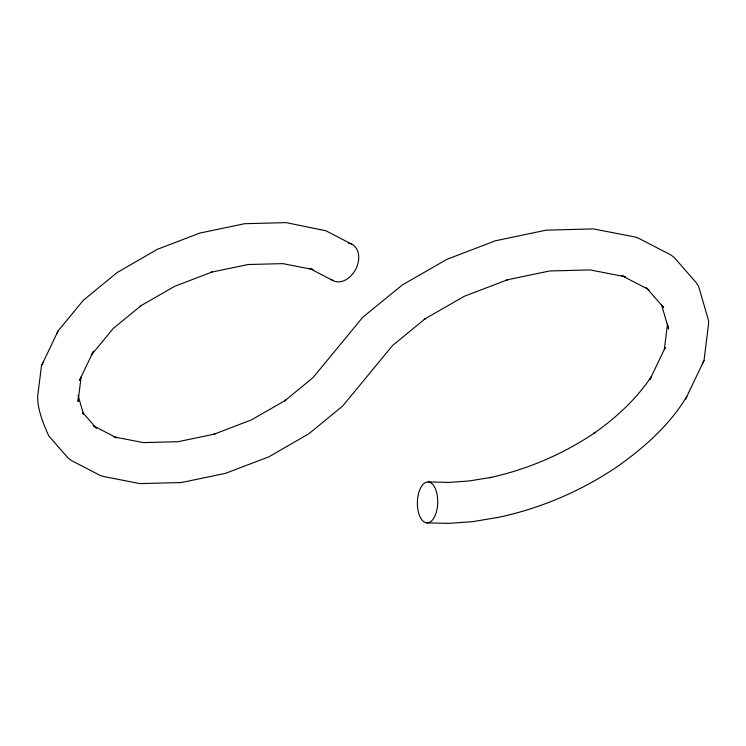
<?xml version="1.0" encoding="UTF-8"?>
<svg xmlns="http://www.w3.org/2000/svg" width="746" height="746" viewBox="0 0 746 746"><rect width="100%" height="100%" fill="white"/><g stroke="black" fill="none" stroke-linecap="round" stroke-linejoin="round"><path stroke-width="1.12" d="M78.423 397.292L78.069 401.516L81.127 376.935L79.458 380.441L93.409 351.245M43.147 362.248L41.478 365.754L37.664 396.35C37.431 409.657 43.455 423.961 48.714 435.86L68.035 457.932L71.271 460.45L100.253 475.472L103.713 476.545L139.95 483.613L181.483 482.522L225.488 473.337L268.784 456.878L308.937 433.715L342.703 405.983L392.545 345.547L425.444 318.523L424.306 319.26L464.217 296.33L507.616 279.713L506.758 279.918L549.625 270.975L590.095 269.912L625.409 276.794L621.95 275.722L649.16 289.83M667.502 324.072L664.35 349.342L665.19 347.589M702.34 364.029L704.01 360.532L708.336 325.797L708.7 321.563L707.656 317.442L698.554 286.231L696.214 282.613L674.309 257.594L671.074 255.067L638.166 238.011L634.706 236.948L593.48 228.901L546.231 230.15L495.307 240.809L446.882 259.347L402.355 284.935L362.798 317.227L312.956 377.663L284.711 400.863L285.849 400.126L251.449 419.895L214.037 434.219L214.895 434.013L178.08 441.697L143.335 442.611L114.138 436.914M56.752 333.779L58.151 330.851L83.393 300.246L117.159 272.514L157.313 249.35L199.751 233.106L244.613 223.707L286.147 222.616L325.843 230.756L352.028 244.324M92.942 352.224L92.019 354.173L113.14 328.566L141.386 305.366L140.248 306.102L174.648 286.324L212.06 272.001L211.202 272.215L248.017 264.532L282.762 263.618L313.078 269.53L309.618 268.467L332.958 280.552M426.731 522.862L448.961 523.384L473.141 521.594L499.41 517.164C541.354 508.073 581.423 490.887 616.961 466.847L618.08 466.091C644.703 447.106 669.945 424.707 686.852 396.424M41.478 365.754L58.151 330.851M665.04 347.906L649.822 379.751L651.249 376.758C636.198 399.269 616.028 417.825 593.956 433.314L595.075 432.568C563.202 454.137 527.254 469.551 489.637 477.701L491.027 477.375L469.7 480.89L448.971 482.429L428.381 481.944A20.487 10.174 -88.6 0 0 418.347 511.821A20.487 10.174 -88.6 0 0 435.934 513.435A20.487 10.174 -88.6 0 0 428.381 481.944M685.425 399.427L704.01 360.532M114.744 437.231L116.479 437.762L93.185 425.696M93.996 426.33L96.421 428.223L82.797 412.659M645.924 287.303L663.642 307.538L662.476 305.729M82.452 412.743L83.627 414.552L78.013 395.305M661.618 305.002L668.612 328.977L667.577 324.855M348.307 243.112A20.487 14.873 -62.6 0 1 356.215 268.243A20.487 14.873 -62.6 0 1 331.317 279.498"/></g></svg>
